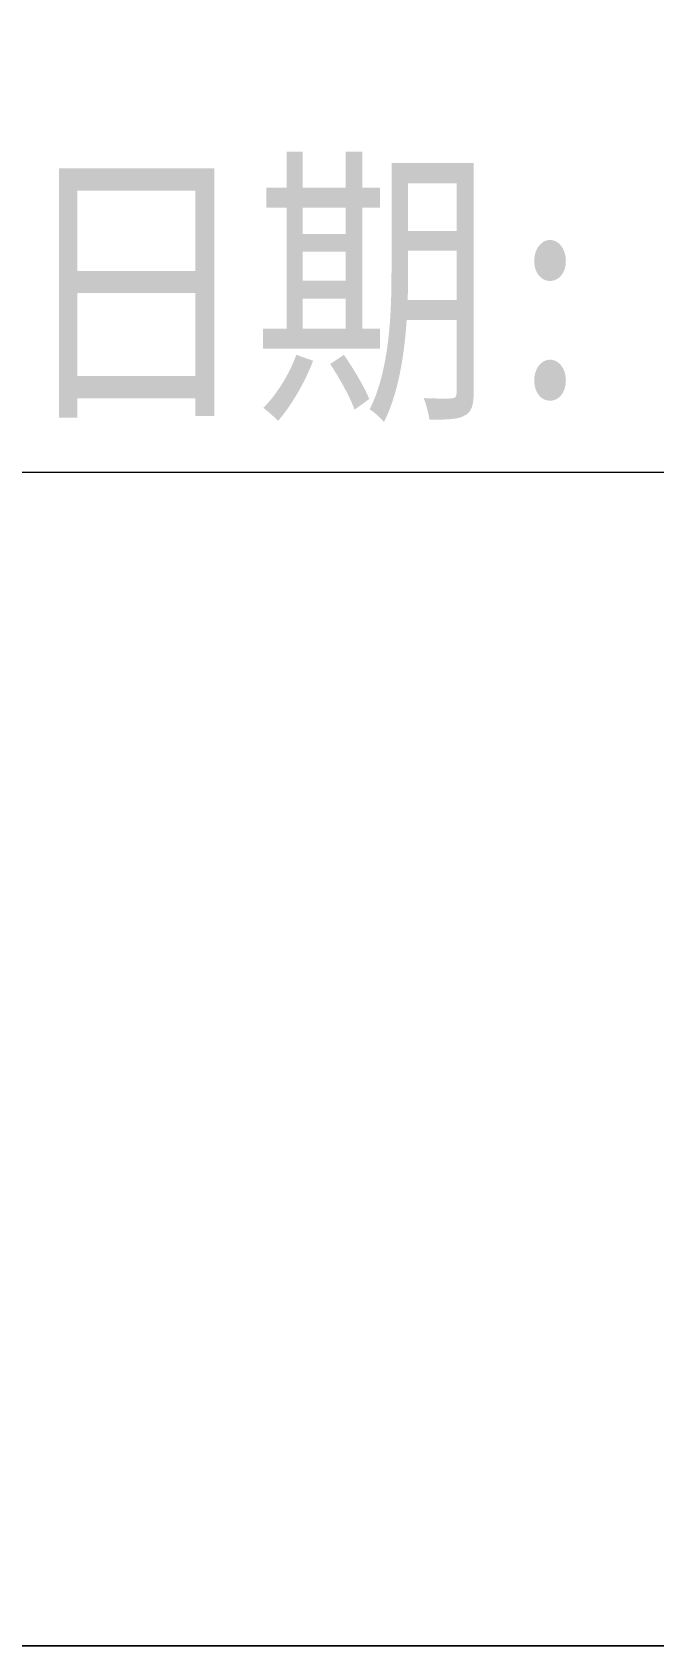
# Model space of a CAD drawing. Header units: millimetres. Extents: x 1333 to 359964, y -52803 to -5704.
# Drawn here: x 178306.12 to 178313.28, y -26401.55 to -26382.99 of the extents above; entities that cross this region are included whole.
import ezdxf
from ezdxf.enums import TextEntityAlignment as Align

# ---------------------------------------------------------------- set-up
doc = ezdxf.new("R2010")
doc.units = ezdxf.units.MM
doc.header["$LTSCALE"] = 0.5
doc.layers.add('图\\M+19E79\\M+195B6\\M+18E9A', color=7, linetype='Continuous')
doc.layers.add('图框', color=7, linetype='Continuous', lineweight=18)
doc.layers.add('标注线', color=3, linetype='Continuous', lineweight=18)
doc.layers.add('打印', color=7, linetype='Continuous', lineweight=15, plot=False)
doc.layers.add('打印-禁用', color=7, linetype='Continuous', lineweight=15, plot=False)
doc.styles.add('国标', font='simfang.ttf', dxfattribs={"width": 0.8})

# ---------------------------------------------------------------- blocks, each defined once
blk = doc.blocks.new('GZDEH零件A3图框V01版')
at = {"layer": '图框', "linetype": 'Continuous'}
blk.add_line((2882.49, -1832.961), (3272.49, -1832.961), dxfattribs=at)
at = {"layer": '打印-禁用', "linetype": 'Continuous'}
blk.add_line((2857.49, -1846.461), (3277.49, -1846.461), dxfattribs=at)
at = {"layer": '图\\M+19E79\\M+195B6\\M+18E9A', "color": 9, "style": '国标', "width": 0.8}
blk.add_text('日期:', height=2.5, dxfattribs=at).set_placement((3117.713, -1832.097), align=Align.CENTER)
blk = doc.blocks.new('DEH A3')
at = {"layer": '图框'}
blk.add_blockref('GZDEH零件A3图框V01版', (-2857.49, 1846.461), dxfattribs=at)

msp = doc.modelspace()

# ---------------------------------------------------------------- linework, layer by layer
at = {"layer": '打印'}
msp.add_lwpolyline([(178049.131, -26104.55), (178469.131, -26104.55), (178469.131, -26401.55), (178049.131, -26401.55)], close=True, dxfattribs=at)
at = {"layer": '标注线'}
msp.add_line((160574.502, -26401.55), (179981.94, -26401.55), dxfattribs=at)

# ---------------------------------------------------------------- block references
at = {"layer": '图框'}
msp.add_blockref('DEH A3', (178049.131, -26401.55), dxfattribs=at)

doc.saveas('drawing.dxf')
